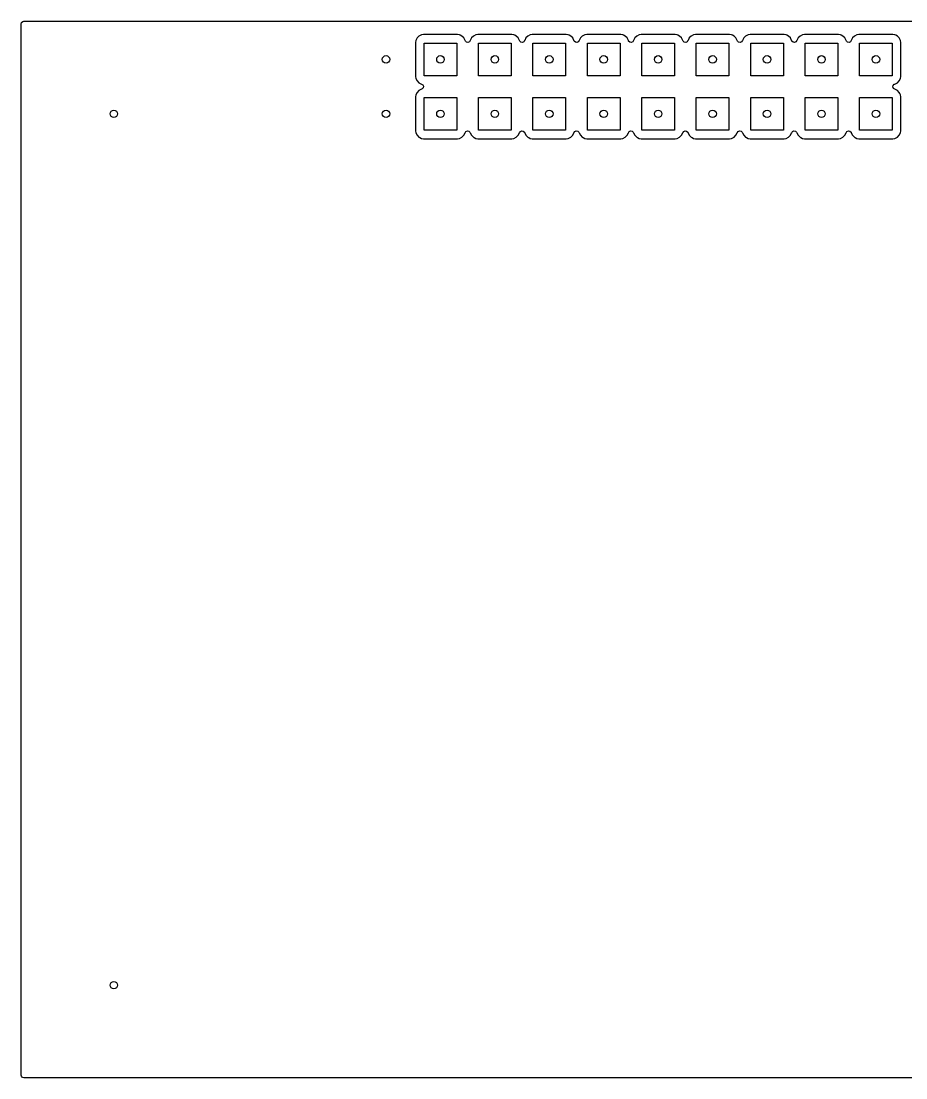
# Model space of a CAD drawing. Extents: x 0.23 to 2.97, y 0.23 to 2.17.
# Drawn here: x 0.23 to 1.855, y 0.23 to 2.17 of the extents above; entities that cross this region are included whole.
import ezdxf

# ---------------------------------------------------------------- set-up
doc = ezdxf.new("R2010")
doc.units = 0
doc.header["$MEASUREMENT"] = 0
doc.layers.add('BLACK', color=7, linetype='CONTINUOUS')

msp = doc.modelspace()

# ---------------------------------------------------------------- linework, layer by layer
at = {"layer": 'BLACK', "linetype": 'CONTINUOUS'}
for p, q in [((0.229705, 2.16533), (0.230492, 2.16802)), ((0.229705, 1.96876), (0.229705, 2.16533)), ((0.230492, 2.16802), (0.232605, 2.16985)), ((0.232605, 2.16985), (0.234665, 2.1703)), ((0.234665, 2.1703), (2.96533, 2.1703)), ((0.954817, 2.13493), (0.954232, 2.13124)), ((0.957085, 2.13938), (0.954817, 2.13493)), ((0.954817, 2.13493), (0.954817, 2.13493)), ((0.960616, 2.14292), (0.957085, 2.13938)), ((0.965067, 2.14518), (0.960616, 2.14292)), ((0.968759, 2.14577), (0.965067, 2.14518)), ((1.03124, 2.14577), (0.968759, 2.14577)), ((1.03493, 2.14518), (1.03124, 2.14577)), ((1.03124, 2.14577), (1.03124, 2.14577)), ((1.0364, 2.14444), (1.03493, 2.14518)), ((1.03938, 2.14292), (1.0364, 2.14444)), ((1.04292, 2.13938), (1.03938, 2.14292)), ((1.04518, 2.13493), (1.04292, 2.13938)), ((1.04528, 2.13463), (1.04518, 2.13493)), ((1.05482, 2.13493), (1.05472, 2.13463)), ((1.05708, 2.13938), (1.05482, 2.13493)), ((1.06062, 2.14292), (1.05708, 2.13938)), ((1.06507, 2.14518), (1.06062, 2.14292)), ((1.06876, 2.14577), (1.06507, 2.14518)), ((1.13124, 2.14577), (1.06876, 2.14577)), ((1.13493, 2.14518), (1.13124, 2.14577)), ((1.13124, 2.14577), (1.13124, 2.14577)), ((1.1364, 2.14444), (1.13493, 2.14518)), ((1.13938, 2.14292), (1.1364, 2.14444)), ((1.14292, 2.13938), (1.13938, 2.14292)), ((1.14518, 2.13493), (1.14292, 2.13938)), ((1.14528, 2.13463), (1.14518, 2.13493)), ((1.15482, 2.13493), (1.15472, 2.13463)), ((1.15708, 2.13938), (1.15482, 2.13493)), ((1.16062, 2.14292), (1.15708, 2.13938)), ((1.16507, 2.14518), (1.16062, 2.14292)), ((1.16876, 2.14577), (1.16507, 2.14518)), ((1.23124, 2.14577), (1.16876, 2.14577)), ((1.23493, 2.14518), (1.23124, 2.14577)), ((1.23124, 2.14577), (1.23124, 2.14577)), ((1.2364, 2.14444), (1.23493, 2.14518)), ((1.23938, 2.14292), (1.2364, 2.14444)), ((1.24292, 2.13938), (1.23938, 2.14292)), ((1.24518, 2.13493), (1.24292, 2.13938)), ((1.24528, 2.13463), (1.24518, 2.13493)), ((1.25482, 2.13493), (1.25472, 2.13463)), ((1.25708, 2.13938), (1.25482, 2.13493)), ((1.26062, 2.14292), (1.25708, 2.13938)), ((1.26507, 2.14518), (1.26062, 2.14292)), ((1.26876, 2.14577), (1.26507, 2.14518)), ((1.33124, 2.14577), (1.26876, 2.14577)), ((1.33493, 2.14518), (1.33124, 2.14577)), ((1.33124, 2.14577), (1.33124, 2.14577)), ((1.3364, 2.14444), (1.33493, 2.14518)), ((1.33938, 2.14292), (1.3364, 2.14444)), ((1.34292, 2.13938), (1.33938, 2.14292)), ((1.34518, 2.13493), (1.34292, 2.13938)), ((1.34528, 2.13463), (1.34518, 2.13493)), ((1.35482, 2.13493), (1.35472, 2.13463)), ((1.35708, 2.13938), (1.35482, 2.13493)), ((1.36062, 2.14292), (1.35708, 2.13938)), ((1.36507, 2.14518), (1.36062, 2.14292)), ((1.36876, 2.14577), (1.36507, 2.14518)), ((1.43124, 2.14577), (1.36876, 2.14577)), ((1.43493, 2.14518), (1.43124, 2.14577)), ((1.43124, 2.14577), (1.43124, 2.14577)), ((1.4364, 2.14444), (1.43493, 2.14518)), ((1.43938, 2.14292), (1.4364, 2.14444)), ((1.44292, 2.13938), (1.43938, 2.14292)), ((1.44518, 2.13493), (1.44292, 2.13938)), ((1.44528, 2.13463), (1.44518, 2.13493)), ((1.45482, 2.13493), (1.45472, 2.13463)), ((1.45708, 2.13938), (1.45482, 2.13493)), ((1.46062, 2.14292), (1.45708, 2.13938)), ((1.46507, 2.14518), (1.46062, 2.14292)), ((1.46876, 2.14577), (1.46507, 2.14518)), ((1.53124, 2.14577), (1.46876, 2.14577)), ((1.53493, 2.14518), (1.53124, 2.14577)), ((1.53124, 2.14577), (1.53124, 2.14577)), ((1.5364, 2.14444), (1.53493, 2.14518)), ((1.53938, 2.14292), (1.5364, 2.14444)), ((1.54292, 2.13938), (1.53938, 2.14292)), ((1.54518, 2.13493), (1.54292, 2.13938)), ((1.54528, 2.13463), (1.54518, 2.13493)), ((1.55482, 2.13493), (1.55472, 2.13463)), ((1.55708, 2.13938), (1.55482, 2.13493)), ((1.56062, 2.14292), (1.55708, 2.13938)), ((1.56507, 2.14518), (1.56062, 2.14292)), ((1.56876, 2.14577), (1.56507, 2.14518)), ((1.63124, 2.14577), (1.56876, 2.14577)), ((1.63493, 2.14518), (1.63124, 2.14577)), ((1.63124, 2.14577), (1.63124, 2.14577)), ((1.6364, 2.14444), (1.63493, 2.14518)), ((1.63938, 2.14292), (1.6364, 2.14444)), ((1.64292, 2.13938), (1.63938, 2.14292)), ((1.64518, 2.13493), (1.64292, 2.13938)), ((1.64528, 2.13463), (1.64518, 2.13493)), ((1.65482, 2.13493), (1.65472, 2.13463)), ((1.65708, 2.13938), (1.65482, 2.13493)), ((1.66062, 2.14292), (1.65708, 2.13938)), ((1.66507, 2.14518), (1.66062, 2.14292)), ((1.66876, 2.14577), (1.66507, 2.14518)), ((1.73124, 2.14577), (1.66876, 2.14577)), ((1.73493, 2.14518), (1.73124, 2.14577)), ((1.73124, 2.14577), (1.73124, 2.14577)), ((1.7364, 2.14444), (1.73493, 2.14518)), ((1.73938, 2.14292), (1.7364, 2.14444)), ((1.74292, 2.13938), (1.73938, 2.14292)), ((1.74518, 2.13493), (1.74292, 2.13938)), ((1.74528, 2.13463), (1.74518, 2.13493)), ((1.75482, 2.13493), (1.75472, 2.13463)), ((1.75708, 2.13938), (1.75482, 2.13493)), ((1.76062, 2.14292), (1.75708, 2.13938)), ((1.76507, 2.14518), (1.76062, 2.14292)), ((1.76876, 2.14577), (1.76507, 2.14518)), ((1.83124, 2.14577), (1.76876, 2.14577)), ((1.83493, 2.14518), (1.83124, 2.14577)), ((1.83124, 2.14577), (1.83124, 2.14577)), ((1.8364, 2.14444), (1.83493, 2.14518)), ((1.83938, 2.14292), (1.8364, 2.14444)), ((1.84292, 2.13938), (1.83938, 2.14292)), ((1.84405, 2.13716), (1.84292, 2.13938)), ((1.84518, 2.13493), (1.84405, 2.13716)), ((1.84577, 2.13124), (1.84518, 2.13493)), ((0.954232, 2.13124), (0.954232, 2.13124)), ((0.954232, 2.13124), (0.954232, 2.06876)), ((0.97, 2.07), (0.97, 2.13)), ((0.97, 2.13), (1.03, 2.13)), ((1.03, 2.13), (1.03, 2.07)), ((1.04575, 2.1336), (1.04528, 2.13463)), ((1.04781, 2.13171), (1.04575, 2.1336)), ((1.05057, 2.13123), (1.04781, 2.13171)), ((1.05314, 2.13232), (1.05057, 2.13123)), ((1.05472, 2.13463), (1.05314, 2.13232)), ((1.07, 2.07), (1.07, 2.13)), ((1.07, 2.13), (1.13, 2.13)), ((1.13, 2.13), (1.13, 2.07)), ((1.14575, 2.1336), (1.14528, 2.13463)), ((1.14781, 2.13171), (1.14575, 2.1336)), ((1.15057, 2.13123), (1.14781, 2.13171)), ((1.15314, 2.13232), (1.15057, 2.13123)), ((1.15472, 2.13463), (1.15314, 2.13232)), ((1.17, 2.07), (1.17, 2.13)), ((1.17, 2.13), (1.23, 2.13)), ((1.23, 2.13), (1.23, 2.07)), ((1.24575, 2.1336), (1.24528, 2.13463)), ((1.24781, 2.13171), (1.24575, 2.1336)), ((1.25057, 2.13123), (1.24781, 2.13171)), ((1.25314, 2.13232), (1.25057, 2.13123)), ((1.25472, 2.13463), (1.25314, 2.13232)), ((1.27, 2.07), (1.27, 2.13)), ((1.27, 2.13), (1.33, 2.13)), ((1.33, 2.13), (1.33, 2.07)), ((1.34575, 2.1336), (1.34528, 2.13463)), ((1.34781, 2.13171), (1.34575, 2.1336)), ((1.35057, 2.13123), (1.34781, 2.13171)), ((1.35314, 2.13232), (1.35057, 2.13123)), ((1.35472, 2.13463), (1.35314, 2.13232)), ((1.37, 2.07), (1.37, 2.13)), ((1.37, 2.13), (1.43, 2.13)), ((1.43, 2.13), (1.43, 2.07)), ((1.44575, 2.1336), (1.44528, 2.13463)), ((1.44781, 2.13171), (1.44575, 2.1336)), ((1.45057, 2.13123), (1.44781, 2.13171)), ((1.45314, 2.13232), (1.45057, 2.13123)), ((1.45472, 2.13463), (1.45314, 2.13232)), ((1.47, 2.07), (1.47, 2.13)), ((1.47, 2.13), (1.53, 2.13)), ((1.53, 2.13), (1.53, 2.07)), ((1.54575, 2.1336), (1.54528, 2.13463)), ((1.54781, 2.13171), (1.54575, 2.1336)), ((1.55057, 2.13123), (1.54781, 2.13171)), ((1.55314, 2.13232), (1.55057, 2.13123)), ((1.55472, 2.13463), (1.55314, 2.13232)), ((1.57, 2.07), (1.57, 2.13)), ((1.57, 2.13), (1.63, 2.13)), ((1.63, 2.13), (1.63, 2.07)), ((1.64575, 2.1336), (1.64528, 2.13463)), ((1.64781, 2.13171), (1.64575, 2.1336)), ((1.65057, 2.13123), (1.64781, 2.13171)), ((1.65314, 2.13232), (1.65057, 2.13123)), ((1.65472, 2.13463), (1.65314, 2.13232)), ((1.67, 2.07), (1.67, 2.13)), ((1.67, 2.13), (1.73, 2.13)), ((1.73, 2.13), (1.73, 2.07)), ((1.74575, 2.1336), (1.74528, 2.13463)), ((1.74781, 2.13171), (1.74575, 2.1336)), ((1.75057, 2.13123), (1.74781, 2.13171)), ((1.75314, 2.13232), (1.75057, 2.13123)), ((1.75472, 2.13463), (1.75314, 2.13232)), ((1.77, 2.07), (1.77, 2.13)), ((1.77, 2.13), (1.83, 2.13)), ((1.83, 2.13), (1.83, 2.07)), ((1.84577, 2.06876), (1.84577, 2.13124)), ((0.954232, 2.06876), (0.954817, 2.06507)), ((0.954817, 2.06507), (0.957085, 2.06062)), ((0.957085, 2.06062), (0.960616, 2.05708)), ((0.960616, 2.05708), (0.962884, 2.05593)), ((1.03, 2.07), (0.97, 2.07)), ((1.13, 2.07), (1.07, 2.07)), ((1.23, 2.07), (1.17, 2.07)), ((1.33, 2.07), (1.27, 2.07)), ((1.43, 2.07), (1.37, 2.07)), ((1.53, 2.07), (1.47, 2.07)), ((1.63, 2.07), (1.57, 2.07)), ((1.73, 2.07), (1.67, 2.07)), ((1.83, 2.07), (1.77, 2.07)), ((1.83493, 2.05482), (1.83938, 2.05708)), ((1.83938, 2.05708), (1.84292, 2.06062)), ((1.84292, 2.06062), (1.84518, 2.06507)), ((1.84518, 2.06507), (1.84577, 2.06876)), ((0.957085, 2.03938), (0.954817, 2.03493)), ((0.960616, 2.04292), (0.957085, 2.03938)), ((0.965067, 2.04518), (0.960616, 2.04292)), ((0.962884, 2.05593), (0.965067, 2.05482)), ((0.965067, 2.05482), (0.965067, 2.05482)), ((0.965067, 2.05482), (0.965372, 2.05472)), ((0.965372, 2.04528), (0.965067, 2.04518)), ((0.965372, 2.05472), (0.967679, 2.05314)), ((0.966401, 2.04575), (0.965372, 2.04528)), ((0.968291, 2.04781), (0.966401, 2.04575)), ((0.967679, 2.05314), (0.968768, 2.05057)), ((0.968768, 2.05057), (0.968291, 2.04781)), ((1.83123, 2.04943), (1.83171, 2.05219)), ((1.83232, 2.04686), (1.83123, 2.04943)), ((1.83171, 2.05219), (1.8336, 2.05425)), ((1.83463, 2.04528), (1.83232, 2.04686)), ((1.8336, 2.05425), (1.83463, 2.05472)), ((1.83463, 2.05472), (1.83493, 2.05482)), ((1.83493, 2.04518), (1.83463, 2.04528)), ((1.83493, 2.05482), (1.83493, 2.05482)), ((1.83938, 2.04292), (1.83493, 2.04518)), ((1.84292, 2.03938), (1.83938, 2.04292)), ((1.84405, 2.03716), (1.84292, 2.03938)), ((0.954817, 2.03493), (0.954232, 2.03124)), ((0.954232, 2.03124), (0.954232, 2.03124)), ((0.954232, 2.03124), (0.954232, 1.96876)), ((0.954817, 2.03493), (0.954817, 2.03493)), ((0.97, 1.97), (0.97, 2.03)), ((0.97, 2.03), (1.03, 2.03)), ((1.03, 2.03), (1.03, 1.97)), ((1.07, 1.97), (1.07, 2.03)), ((1.07, 2.03), (1.13, 2.03)), ((1.13, 2.03), (1.13, 1.97)), ((1.17, 1.97), (1.17, 2.03)), ((1.17, 2.03), (1.23, 2.03)), ((1.23, 2.03), (1.23, 1.97)), ((1.27, 1.97), (1.27, 2.03)), ((1.27, 2.03), (1.33, 2.03)), ((1.33, 2.03), (1.33, 1.97)), ((1.37, 1.97), (1.37, 2.03)), ((1.37, 2.03), (1.43, 2.03)), ((1.43, 2.03), (1.43, 1.97)), ((1.47, 1.97), (1.47, 2.03)), ((1.47, 2.03), (1.53, 2.03)), ((1.53, 2.03), (1.53, 1.97)), ((1.57, 1.97), (1.57, 2.03)), ((1.57, 2.03), (1.63, 2.03)), ((1.63, 2.03), (1.63, 1.97)), ((1.67, 1.97), (1.67, 2.03)), ((1.67, 2.03), (1.73, 2.03)), ((1.73, 2.03), (1.73, 1.97)), ((1.77, 1.97), (1.77, 2.03)), ((1.77, 2.03), (1.83, 2.03)), ((1.83, 2.03), (1.83, 1.97)), ((1.84518, 2.03493), (1.84405, 2.03716)), ((1.84577, 2.03124), (1.84518, 2.03493)), ((1.84577, 1.96876), (1.84577, 2.03124)), ((0.229705, 1.091), (0.229705, 1.96876)), ((0.954232, 1.96876), (0.954817, 1.96507)), ((0.954817, 1.96507), (0.957085, 1.96062)), ((0.957085, 1.96062), (0.960616, 1.95708)), ((1.03, 1.97), (0.97, 1.97)), ((1.03938, 1.95708), (1.04292, 1.96062)), ((1.04292, 1.96062), (1.04518, 1.96507)), ((1.04518, 1.96507), (1.04528, 1.96537)), ((1.04518, 1.96507), (1.04518, 1.96507)), ((1.04528, 1.96537), (1.04686, 1.96768)), ((1.04686, 1.96768), (1.04943, 1.96877)), ((1.04943, 1.96877), (1.05219, 1.96829)), ((1.05219, 1.96829), (1.05425, 1.9664)), ((1.05425, 1.9664), (1.05472, 1.96537)), ((1.05472, 1.96537), (1.05482, 1.96507)), ((1.05482, 1.96507), (1.05708, 1.96062)), ((1.05708, 1.96062), (1.06062, 1.95708)), ((1.13, 1.97), (1.07, 1.97)), ((1.13938, 1.95708), (1.14292, 1.96062)), ((1.14292, 1.96062), (1.14518, 1.96507)), ((1.14518, 1.96507), (1.14528, 1.96537)), ((1.14518, 1.96507), (1.14518, 1.96507)), ((1.14528, 1.96537), (1.14686, 1.96768)), ((1.14686, 1.96768), (1.14943, 1.96877)), ((1.14943, 1.96877), (1.15219, 1.96829)), ((1.15219, 1.96829), (1.15425, 1.9664)), ((1.15425, 1.9664), (1.15472, 1.96537)), ((1.15472, 1.96537), (1.15482, 1.96507)), ((1.15482, 1.96507), (1.15708, 1.96062)), ((1.15708, 1.96062), (1.16062, 1.95708)), ((1.23, 1.97), (1.17, 1.97)), ((1.23938, 1.95708), (1.24292, 1.96062)), ((1.24292, 1.96062), (1.24518, 1.96507)), ((1.24518, 1.96507), (1.24528, 1.96537)), ((1.24518, 1.96507), (1.24518, 1.96507)), ((1.24528, 1.96537), (1.24686, 1.96768)), ((1.24686, 1.96768), (1.24943, 1.96877)), ((1.24943, 1.96877), (1.25219, 1.96829)), ((1.25219, 1.96829), (1.25425, 1.9664)), ((1.25425, 1.9664), (1.25472, 1.96537)), ((1.25472, 1.96537), (1.25482, 1.96507)), ((1.25482, 1.96507), (1.25708, 1.96062)), ((1.25708, 1.96062), (1.26062, 1.95708)), ((1.33, 1.97), (1.27, 1.97)), ((1.33938, 1.95708), (1.34292, 1.96062)), ((1.34292, 1.96062), (1.34518, 1.96507)), ((1.34518, 1.96507), (1.34528, 1.96537)), ((1.34518, 1.96507), (1.34518, 1.96507)), ((1.34528, 1.96537), (1.34686, 1.96768)), ((1.34686, 1.96768), (1.34943, 1.96877)), ((1.34943, 1.96877), (1.35219, 1.96829)), ((1.35219, 1.96829), (1.35425, 1.9664)), ((1.35425, 1.9664), (1.35472, 1.96537)), ((1.35472, 1.96537), (1.35482, 1.96507)), ((1.35482, 1.96507), (1.35708, 1.96062)), ((1.35708, 1.96062), (1.36062, 1.95708)), ((1.43, 1.97), (1.37, 1.97)), ((1.43938, 1.95708), (1.44292, 1.96062)), ((1.44292, 1.96062), (1.44518, 1.96507)), ((1.44518, 1.96507), (1.44528, 1.96537)), ((1.44518, 1.96507), (1.44518, 1.96507)), ((1.44528, 1.96537), (1.44686, 1.96768)), ((1.44686, 1.96768), (1.44943, 1.96877)), ((1.44943, 1.96877), (1.45219, 1.96829)), ((1.45219, 1.96829), (1.45425, 1.9664)), ((1.45425, 1.9664), (1.45472, 1.96537)), ((1.45472, 1.96537), (1.45482, 1.96507)), ((1.45482, 1.96507), (1.45708, 1.96062)), ((1.45708, 1.96062), (1.46062, 1.95708)), ((1.53, 1.97), (1.47, 1.97)), ((1.53938, 1.95708), (1.54292, 1.96062)), ((1.54292, 1.96062), (1.54518, 1.96507)), ((1.54518, 1.96507), (1.54528, 1.96537)), ((1.54518, 1.96507), (1.54518, 1.96507)), ((1.54528, 1.96537), (1.54686, 1.96768)), ((1.54686, 1.96768), (1.54943, 1.96877)), ((1.54943, 1.96877), (1.55219, 1.96829)), ((1.55219, 1.96829), (1.55425, 1.9664)), ((1.55425, 1.9664), (1.55472, 1.96537)), ((1.55472, 1.96537), (1.55482, 1.96507)), ((1.55482, 1.96507), (1.55708, 1.96062)), ((1.55708, 1.96062), (1.56062, 1.95708)), ((1.63, 1.97), (1.57, 1.97)), ((1.63938, 1.95708), (1.64292, 1.96062)), ((1.64292, 1.96062), (1.64518, 1.96507)), ((1.64518, 1.96507), (1.64528, 1.96537)), ((1.64518, 1.96507), (1.64518, 1.96507)), ((1.64528, 1.96537), (1.64686, 1.96768)), ((1.64686, 1.96768), (1.64943, 1.96877)), ((1.64943, 1.96877), (1.65219, 1.96829)), ((1.65219, 1.96829), (1.65425, 1.9664)), ((1.65425, 1.9664), (1.65472, 1.96537)), ((1.65472, 1.96537), (1.65482, 1.96507)), ((1.65482, 1.96507), (1.65708, 1.96062)), ((1.65708, 1.96062), (1.66062, 1.95708)), ((1.73, 1.97), (1.67, 1.97)), ((1.73938, 1.95708), (1.74292, 1.96062)), ((1.74292, 1.96062), (1.74518, 1.96507)), ((1.74518, 1.96507), (1.74528, 1.96537)), ((1.74518, 1.96507), (1.74518, 1.96507)), ((1.74528, 1.96537), (1.74686, 1.96768)), ((1.74686, 1.96768), (1.74943, 1.96877)), ((1.74943, 1.96877), (1.75219, 1.96829)), ((1.75219, 1.96829), (1.75425, 1.9664)), ((1.75425, 1.9664), (1.75472, 1.96537)), ((1.75472, 1.96537), (1.75482, 1.96507)), ((1.75482, 1.96507), (1.75708, 1.96062)), ((1.75708, 1.96062), (1.76062, 1.95708)), ((1.83, 1.97), (1.77, 1.97)), ((1.83938, 1.95708), (1.84292, 1.96062)), ((1.84292, 1.96062), (1.84518, 1.96507)), ((1.84518, 1.96507), (1.84577, 1.96876)), ((1.84577, 1.96876), (1.84577, 1.96876)), ((0.960616, 1.95708), (0.962138, 1.95631)), ((0.962138, 1.95631), (0.965067, 1.95482)), ((0.965067, 1.95482), (0.968759, 1.95423)), ((0.968759, 1.95423), (1.03124, 1.95423)), ((1.03124, 1.95423), (1.03493, 1.95482)), ((1.03493, 1.95482), (1.03938, 1.95708)), ((1.06062, 1.95708), (1.06214, 1.95631)), ((1.06214, 1.95631), (1.06507, 1.95482)), ((1.06507, 1.95482), (1.06876, 1.95423)), ((1.06876, 1.95423), (1.13124, 1.95423)), ((1.13124, 1.95423), (1.13493, 1.95482)), ((1.13493, 1.95482), (1.13938, 1.95708)), ((1.16062, 1.95708), (1.16214, 1.95631)), ((1.16214, 1.95631), (1.16507, 1.95482)), ((1.16507, 1.95482), (1.16876, 1.95423)), ((1.16876, 1.95423), (1.23124, 1.95423)), ((1.23124, 1.95423), (1.23493, 1.95482)), ((1.23493, 1.95482), (1.23938, 1.95708)), ((1.26062, 1.95708), (1.26214, 1.95631)), ((1.26214, 1.95631), (1.26507, 1.95482)), ((1.26507, 1.95482), (1.26876, 1.95423)), ((1.26876, 1.95423), (1.33124, 1.95423)), ((1.33124, 1.95423), (1.33493, 1.95482)), ((1.33493, 1.95482), (1.33938, 1.95708)), ((1.36062, 1.95708), (1.36214, 1.95631)), ((1.36214, 1.95631), (1.36507, 1.95482)), ((1.36507, 1.95482), (1.36876, 1.95423)), ((1.36876, 1.95423), (1.43124, 1.95423)), ((1.43124, 1.95423), (1.43493, 1.95482)), ((1.43493, 1.95482), (1.43938, 1.95708)), ((1.46062, 1.95708), (1.46214, 1.95631)), ((1.46214, 1.95631), (1.46507, 1.95482)), ((1.46507, 1.95482), (1.46876, 1.95423)), ((1.46876, 1.95423), (1.53124, 1.95423)), ((1.53124, 1.95423), (1.53493, 1.95482)), ((1.53493, 1.95482), (1.53938, 1.95708)), ((1.56062, 1.95708), (1.56214, 1.95631)), ((1.56214, 1.95631), (1.56507, 1.95482)), ((1.56507, 1.95482), (1.56876, 1.95423)), ((1.56876, 1.95423), (1.63124, 1.95423)), ((1.63124, 1.95423), (1.63493, 1.95482)), ((1.63493, 1.95482), (1.63938, 1.95708)), ((1.66062, 1.95708), (1.66214, 1.95631)), ((1.66214, 1.95631), (1.66507, 1.95482)), ((1.66507, 1.95482), (1.66876, 1.95423)), ((1.66876, 1.95423), (1.73124, 1.95423)), ((1.73124, 1.95423), (1.73493, 1.95482)), ((1.73493, 1.95482), (1.73938, 1.95708)), ((1.76062, 1.95708), (1.76214, 1.95631)), ((1.76214, 1.95631), (1.76507, 1.95482)), ((1.76507, 1.95482), (1.76876, 1.95423)), ((1.76876, 1.95423), (1.83124, 1.95423)), ((1.83124, 1.95423), (1.83493, 1.95482)), ((1.83493, 1.95482), (1.83938, 1.95708)), ((0.229705, 0.906), (0.229705, 1.091)), ((0.229705, 0.234665), (0.229705, 0.906)), ((0.230153, 0.232605), (0.229705, 0.234665)), ((0.231983, 0.230492), (0.230153, 0.232605)), ((0.234665, 0.229705), (0.231983, 0.230492)), ((2.96533, 0.229705), (0.234665, 0.229705))]:
    msp.add_line(p, q, dxfattribs=at)
at = {"layer": 'BLACK'}
for centre in [(0.9, 2.1), (1, 2.1), (1.1, 2.1), (1.2, 2.1), (1.3, 2.1), (1.4, 2.1), (1.5, 2.1), (1.6, 2.1), (1.7, 2.1), (1.8, 2.1), (0.4, 2), (0.9, 2), (1, 2), (1.1, 2), (1.2, 2), (1.3, 2), (1.4, 2), (1.5, 2), (1.6, 2), (1.7, 2), (1.8, 2), (0.4, 0.4)]:
    msp.add_circle(centre, 0.00689, dxfattribs=at)

doc.saveas('drawing.dxf')
